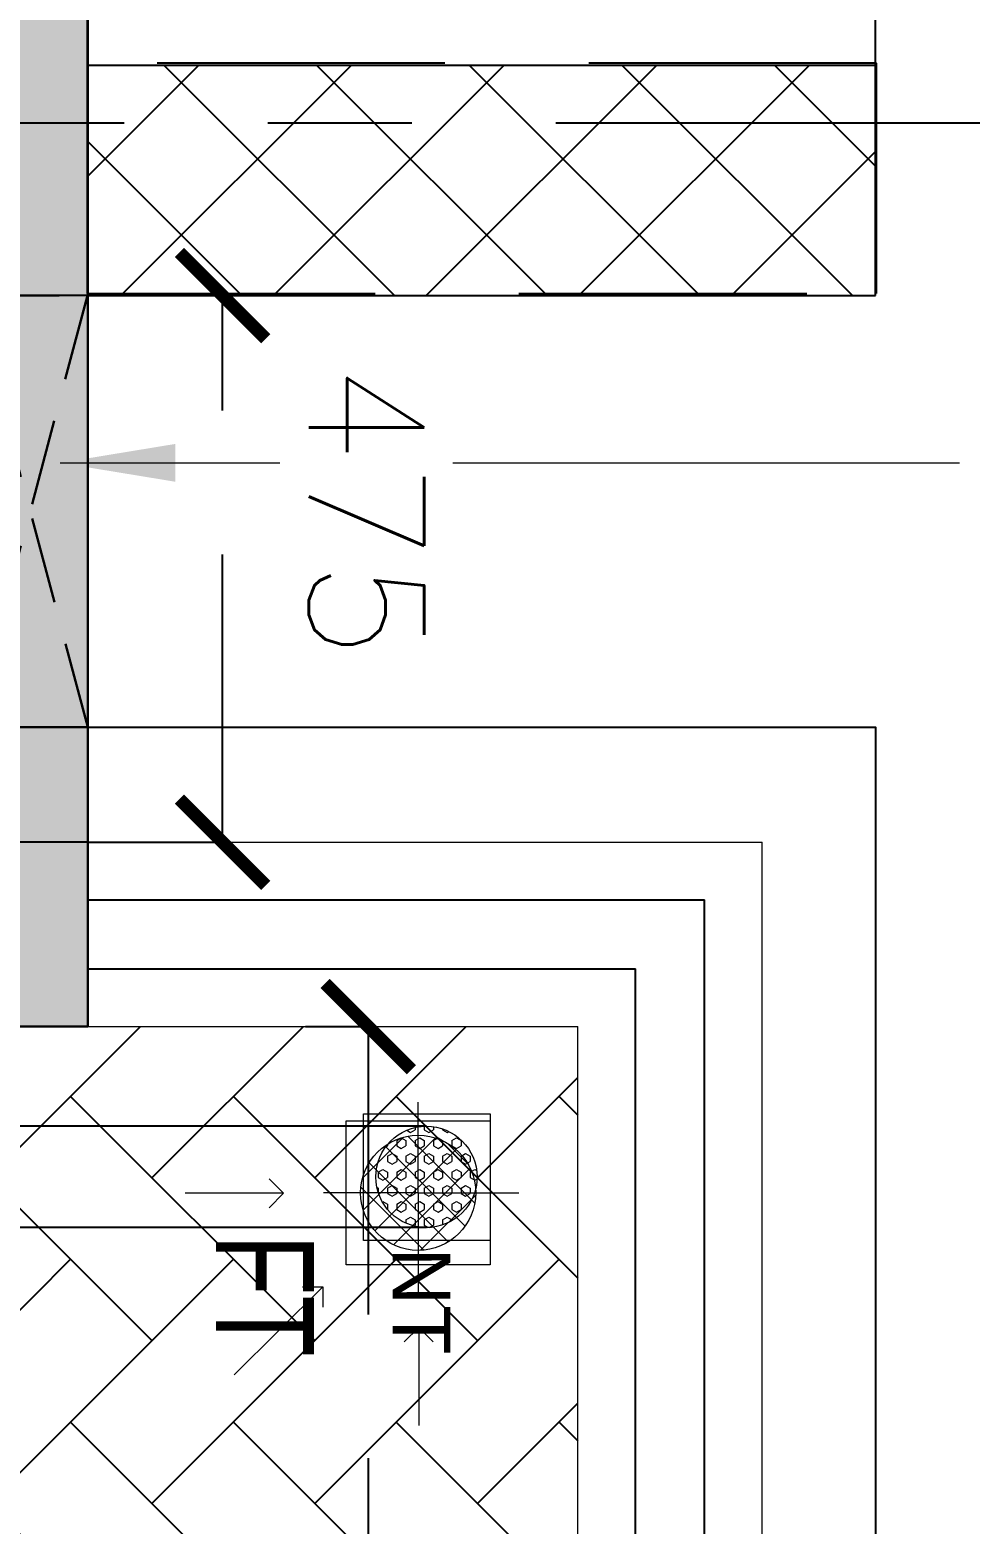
# Model space of a CAD drawing. Header units: millimetres. Extents: x -414464 to 1686, y -90036 to 108605.
# Drawn here: x -94332 to -93515, y -63632 to -62334 of the extents above; entities that cross this region are included whole.
import ezdxf

# ---------------------------------------------------------------- set-up
doc = ezdxf.new("R2010")
doc.units = ezdxf.units.MM
doc.header["$LTSCALE"] = 1000
doc.header["$MEASUREMENT"] = 0
for name, pattern in [('$1$AUDIT_D_120904163729-0', [0]), ('$36$HIDDEN', [0.375, 0.25, -0.125]), ('2BHK-A - BACK$1$AUDIT_D_120904163729-0', [0]), ('2BHK-A - BACK$1$HIDDEN', [0.375, 0.25, -0.125]), ('AUDIT_D_120904163729-0', [0]), ('T8(T9 IS SIMILAR) - DIMENSION & TEXTING$1$AUDIT_D_120904163729-0', [0]), ('T8(T9 IS SIMILAR) - DIMENSION & TEXTING$1$HIDDEN', [0.375, 0.25, -0.125]), ('T8(T9 IS SIMILAR) - TYPICAL FLOOR ELEVATION$1$AUDIT_D_120904163729-0', [0]), ('T8(T9 IS SIMILAR) - TYPICAL FLOOR ELEVATION$1$HIDDEN', [0.375, 0.25, -0.125]), ('T8(T9 IS SIMILAR)$1$$0$HIDDEN', [0.375, 0.25, -0.125]), ('T8(T9 IS SIMILAR)$1$HIDDEN', [0.375, 0.25, -0.125]), ('T8_REFUGE COLUMNS$1$CENTER2', [1.125, 0.75, -0.125, 0.125, -0.125])]:
    doc.linetypes.add(name, pattern=pattern)
doc.layers.get('0').update_dxf_attribs({"linetype": 'AUDIT_D_120904163729-0'})
for name, color, linetype in [('$0$A-HATCH -160', 251, '$1$AUDIT_D_120904163729-0'), ('$21$A-DIMENSIONS', 2, '$36$HIDDEN'), ('2BHK-A - BACK$1$A-DECK SUNK 125', 8, 'Continuous'), ('2BHK-A - BACK$1$A-HATCH -160', 251, '2BHK-A - BACK$1$AUDIT_D_120904163729-0'), ('2BHK-A - BACK$1$ELE 1', 1, 'Continuous'), ('a-rcc', 3, 'Continuous'), ('T8(T9 IS SIMILAR) - DIMENSION & TEXTING$1$A-DIMENSIONS', 2, 'T8(T9 IS SIMILAR) - DIMENSION & TEXTING$1$HIDDEN'), ('T8(T9 IS SIMILAR) - DIMENSION & TEXTING$1$A-PLUMBING', 7, 'T8(T9 IS SIMILAR) - DIMENSION & TEXTING$1$AUDIT_D_120904163729-0'), ('T8(T9 IS SIMILAR) - DIMENSION & TEXTING$1$U-TI-NT', 7, 'Continuous'), ('T8(T9 IS SIMILAR) - DIMENSION & TEXTING$1$U-TI-TEXT', 7, 'Continuous'), ('T8(T9 IS SIMILAR) - TYPICAL FLOOR ELEVATION$1$A-DIM', 1, 'T8(T9 IS SIMILAR) - TYPICAL FLOOR ELEVATION$1$AUDIT_D_120904163729-0'), ('T8(T9 IS SIMILAR) - TYPICAL FLOOR ELEVATION$1$A-WALL HATCH', 252, 'T8(T9 IS SIMILAR) - TYPICAL FLOOR ELEVATION$1$AUDIT_D_120904163729-0'), ('T8(T9 IS SIMILAR) - TYPICAL FLOOR ELEVATION$1$A-WALL-FEATURES', 6, 'T8(T9 IS SIMILAR) - TYPICAL FLOOR ELEVATION$1$AUDIT_D_120904163729-0'), ('T8(T9 IS SIMILAR)$1$$6$a-beam 2', 50, 'Continuous'), ('T8(T9 IS SIMILAR)$1$S-BEAM', 20, 'T8(T9 IS SIMILAR)$1$$0$HIDDEN'), ('T8_REFUGE COLUMNS$1$A-CENTERLINE', 193, 'T8_REFUGE COLUMNS$1$CENTER2'), ('T8_REFUGE COLUMNS$1$A-RCC COLS', 3, 'Continuous'), ('T8_TYPICAL COLUMNS$1$A-RCC COLS', 3, 'Continuous')]:
    doc.layers.add(name, color=color, linetype=linetype)
for name, color, linetype, lineweight in [('2BHK-A - BACK$1$$0$a-TOI-fixtures', 251, 'Continuous', 0), ('2BHK-A - BACK$1$a-TOI-fixtures', 251, 'Continuous', 0), ('2BHK-A - BACK$1$A-WALL- 160', 6, 'Continuous', 30), ('2BHK-A - BACK$1$Ele', 8, 'Continuous', 15), ('T8(T9 IS SIMILAR) - DIMENSION & TEXTING$1$a-Text', 4, 'Continuous', 0), ('T8(T9 IS SIMILAR) - DIMENSION & TEXTING$1$R0-18-10-2014-T1-1st Podium Floor Plan$0$Text', 2, 'Continuous', 0), ('T8(T9 IS SIMILAR)$1$D&W', 8, 'Continuous', 25)]:
    doc.layers.add(name, color=color, linetype=linetype, lineweight=lineweight)
doc.layers.add('T8(T9 IS SIMILAR) - DIMENSION & TEXTING$1$U-IPD-75mm RWP PIPE', color=7, linetype='Continuous', true_color=0x2a00ff)
doc.layers.add('T8_REFUGE COLUMNS$1$COL-HATCH', color=7, linetype='Continuous', lineweight=25, true_color=0xa3a3a3)
doc.styles.add('2BHK-A - BACK$1$Romans 1', font='romans.shx', dxfattribs={"height": 100})
doc.styles.add('T8(T9 IS SIMILAR) - DIMENSION & TEXTING$1$arial', font='sanss___.ttf')
doc.styles.add('T8(T9 IS SIMILAR) - DIMENSION & TEXTING$1$ARIAL ARROW', font='swisscl.ttf')
doc.styles.add('T8(T9 IS SIMILAR) - DIMENSION & TEXTING$1$Romans 1', font='romans.shx', dxfattribs={"height": 100})
doc.styles.add('T8(T9 IS SIMILAR) - DIMENSION & TEXTING$1$Tahoma', font='tahoma.ttf')
doc.styles.add('T8(T9 IS SIMILAR) - TYPICAL FLOOR ELEVATION$1$Romans 1', font='romans.shx', dxfattribs={"height": 100})
doc.dimstyles.new('2BHK-A - BACK$1$ALPINE S', dxfattribs={"dimscale": 0, "dimtxt": 100, "dimasz": 75, "dimexe": 0, "dimexo": 0, "dimgap": 75, "dimtad": 1, "dimdec": 0, "dimzin": 0, "dimdsep": 46, "dimtxsty": '2BHK-A - BACK$1$Romans 1', "dimblk": '2BHK-A - BACK$1$_ArchTick', "dimcen": 0.09, "dimclrd": 256, "dimclre": 256, "dimclrt": 7, "dimadec": 0, "dimazin": 0, "dimtfac": 1, "dimtdec": 0, "dimtofl": 0, "dimtmove": 1, "dimatfit": 0, "dimldrblk": '2BHK-A - BACK$1$_Open90', "dimfxl": 1, "dimtolj": 1, "dimtzin": 0, "dimarcsym": 0})
doc.dimstyles.new('T8(T9 IS SIMILAR) - DIMENSION & TEXTING$1$ALPINE S', dxfattribs={"dimscale": 0, "dimtxt": 100, "dimasz": 75, "dimexe": 0, "dimexo": 0, "dimgap": 75, "dimtad": 1, "dimdec": 0, "dimzin": 0, "dimdsep": 46, "dimtxsty": 'T8(T9 IS SIMILAR) - DIMENSION & TEXTING$1$Romans 1', "dimblk": 'T8(T9 IS SIMILAR) - DIMENSION & TEXTING$1$_ArchTick', "dimcen": 0.09, "dimclrd": 256, "dimclre": 256, "dimclrt": 7, "dimadec": 0, "dimazin": 0, "dimtfac": 1, "dimtdec": 0, "dimtofl": 0, "dimtmove": 1, "dimatfit": 0, "dimldrblk": 'T8(T9 IS SIMILAR) - DIMENSION & TEXTING$1$_Open90', "dimfxl": 1, "dimtolj": 1, "dimtzin": 0, "dimarcsym": 0})
doc.dimstyles.new('T8(T9 IS SIMILAR) - DIMENSION & TEXTING$1$SAMATA STD', dxfattribs={"dimtxt": 100, "dimasz": 50, "dimexe": 50, "dimexo": 50, "dimgap": 10, "dimtad": 0, "dimdec": 0, "dimrnd": 5, "dimzin": 0, "dimdsep": 46, "dimtxsty": 'T8(T9 IS SIMILAR) - DIMENSION & TEXTING$1$Tahoma', "dimblk": 'T8(T9 IS SIMILAR) - DIMENSION & TEXTING$1$_Origin2', "dimcen": -50, "dimdle": 50, "dimclrd": 7, "dimclre": 7, "dimclrt": 7, "dimadec": 0, "dimazin": 0, "dimtfac": 1, "dimtdec": 0, "dimtmove": 1, "dimatfit": 3, "dimfxl": 150, "dimtfill": 1, "dimtolj": 1, "dimtzin": 0, "dimlwd": -1, "dimlwe": -1, "dimarcsym": 0})
doc.dimstyles.new('T8(T9 IS SIMILAR) - TYPICAL FLOOR ELEVATION$1$ALPINE S', dxfattribs={"dimscale": 0, "dimtxt": 100, "dimasz": 75, "dimexe": 0, "dimexo": 0, "dimgap": 75, "dimtad": 1, "dimdec": 0, "dimzin": 0, "dimdsep": 46, "dimtxsty": 'T8(T9 IS SIMILAR) - TYPICAL FLOOR ELEVATION$1$Romans 1', "dimblk": 'T8(T9 IS SIMILAR) - TYPICAL FLOOR ELEVATION$1$_ArchTick', "dimcen": 0.09, "dimclrd": 256, "dimclre": 256, "dimclrt": 7, "dimadec": 0, "dimazin": 0, "dimtfac": 1, "dimtdec": 0, "dimtofl": 0, "dimtmove": 1, "dimatfit": 0, "dimldrblk": 'T8(T9 IS SIMILAR) - TYPICAL FLOOR ELEVATION$1$_Open90', "dimfxl": 1, "dimtolj": 1, "dimtzin": 0, "dimarcsym": 0})

# ---------------------------------------------------------------- blocks, each defined once
blk = doc.blocks.new('T8_REFUGE COLUMNS')
at = {"layer": 'T8_REFUGE COLUMNS$1$COL-HATCH', "linetype": 'ByBlock'}
h = blk.add_hatch(color=256, dxfattribs=at)
h.dxf.hatch_style = 1
h.paths.add_polyline_path([(1202492.069074492, -5701089.863253396), (1202792.069074492, -5701089.863253396), (1202792.069074492, -5705299.863253396), (1202492.069074492, -5705299.863253396)])
at = {"layer": 'T8_REFUGE COLUMNS$1$A-CENTERLINE'}
blk.add_line((1202642.069074492, -5728808.541404216), (1202642.069074492, -5698573.632249597), dxfattribs=at)
at = {"layer": 'T8_REFUGE COLUMNS$1$A-RCC COLS', "linetype": 'ByBlock'}
blk.add_lwpolyline([(1202492.069074492, -5701089.863253396), (1202792.069074492, -5701089.863253396), (1202792.069074492, -5705299.863253396), (1202492.069074492, -5705299.863253396)], close=True, dxfattribs=at)
blk = doc.blocks.new('T8_TYPICAL COLUMNS')
at = {"layer": 'T8_TYPICAL COLUMNS$1$A-RCC COLS', "linetype": 'ByBlock'}
blk.add_blockref('T8_REFUGE COLUMNS', (0, 0), dxfattribs=at)
blk = doc.blocks.new('2BHK-A - BACK$1$$0$Type-A-First Floor Plan-bottom-up$0$FLOOR TRAP-flat-6')
h = blk.add_hatch()
h.set_pattern_fill('ACET-2D-_USER', color=0, scale=20, angle=45, style=0, double=1, pattern_type=0)
h.set_pattern_definition([(45, (-789896.9811593808, 5385770.065510595), (-14.14213562373095, 14.14213562373095), []), (135, (-789896.9811593808, 5385770.065510595), (-14.14213562373095, -14.14213562373095), [])])
edge = h.paths.add_edge_path()
edge.add_arc((150, 150), 50, 0, 360)
at = {"color": 0}
for q in [(150, 228.6066128518432), (67.63823741476517, 150), (237.4005553793395, 150), (150, 63.56981365382671)]:
    blk.add_line((150, 150), q, dxfattribs=at)
blk.add_lwpolyline([(87.5, 212.5), (212.5, 212.5), (212.5, 87.5), (87.5, 87.5)], close=True, dxfattribs=at)
blk.add_circle((150, 150), 50, dxfattribs=at)
blk = doc.blocks.new('2BHK-A - BACK$1$_ArchTick')
at = {"color": 0, "linetype": 'ByBlock', "const_width": 0.15}
blk.add_lwpolyline([(-0.5, -0.5), (0.5, 0.5)], dxfattribs=at)
blk = doc.blocks.new('2BHK-A - BACK$1$_Open90')
at = {"color": 0, "linetype": 'ByBlock', "lineweight": -2}
for p, q in [((0, 0), (-1, 0)), ((-0.5, 0.5), (0, 0)), ((0, 0), (-0.5, -0.5))]:
    blk.add_line(p, q, dxfattribs=at)
blk = doc.blocks.new('T8(T9 IS SIMILAR) - TYPICAL FLOOR ELEVATION$1$_ArchTick')
at = {"color": 0, "linetype": 'ByBlock', "const_width": 0.15}
blk.add_lwpolyline([(-0.5, -0.5), (0.5, 0.5)], dxfattribs=at)
blk = doc.blocks.new('*D4522')
at = {"layer": 'T8(T9 IS SIMILAR) - TYPICAL FLOOR ELEVATION$1$A-DIM', "linetype": 'T8(T9 IS SIMILAR) - TYPICAL FLOOR ELEVATION$1$HIDDEN', "lineweight": -2, "transparency": 16777216}
for p, q in [((1202592.264499908, -5700405.793153533), (1202478.623204769, -5700405.793153533)), ((1202592.264499908, -5701090.314303478), (1202478.623204769, -5701090.314303478))]:
    blk.add_line(p, q, dxfattribs=at)
at = {"layer": 'T8(T9 IS SIMILAR) - TYPICAL FLOOR ELEVATION$1$A-DIM', "lineweight": -2, "transparency": 16777216}
blk.add_line((1202478.623204769, -5701090.314303478), (1202478.623204769, -5700405.793153533), dxfattribs=at)
at = {"layer": 'T8(T9 IS SIMILAR) - TYPICAL FLOOR ELEVATION$1$A-DIM', "linetype": 'ByBlock', "lineweight": -2, "transparency": 16777216, "xscale": 75, "yscale": 75, "zscale": 75}
for p, rotation in [((1202478.623204769, -5700405.793153533), 90), ((1202478.623204769, -5701090.314303478), 270)]:
    blk.add_blockref('T8(T9 IS SIMILAR) - TYPICAL FLOOR ELEVATION$1$_ArchTick', p, dxfattribs=dict(at, rotation=rotation))
at = {"layer": 'T8(T9 IS SIMILAR) - TYPICAL FLOOR ELEVATION$1$A-DIM', "color": 7, "linetype": 'ByBlock', "transparency": 16777216, "insert": (1202353.62320477, -5700748.053728506), "char_height": 100, "attachment_point": 5, "rotation": 90, "style": 'T8(T9 IS SIMILAR) - TYPICAL FLOOR ELEVATION$1$Romans 1'}
blk.add_mtext('\\A1;685', dxfattribs=at)
blk = doc.blocks.new('T8(T9 IS SIMILAR) - TYPICAL FLOOR ELEVATION$1$_Open90')
at = {"color": 0, "linetype": 'ByBlock', "lineweight": -2}
for p, q in [((-0.5, 0.5), (0, 0)), ((0, 0), (-1, 0)), ((0, 0), (-0.5, -0.5))]:
    blk.add_line(p, q, dxfattribs=at)
blk = doc.blocks.new('T8(T9 IS SIMILAR) - DIMENSION & TEXTING$1$_ArchTick')
at = {"color": 0, "linetype": 'ByBlock', "const_width": 0.15}
blk.add_lwpolyline([(-0.5, -0.5), (0.5, 0.5)], dxfattribs=at)
blk = doc.blocks.new('*D1576')
at = {"layer": 'T8(T9 IS SIMILAR) - DIMENSION & TEXTING$1$A-DIMENSIONS', "linetype": 'T8(T9 IS SIMILAR) - DIMENSION & TEXTING$1$HIDDEN', "lineweight": -2, "transparency": 16777216}
for p, q in [((1203427.264499921, -5700900.801888522), (1203427.264499921, -5700846.49999999)), ((1206197.264499908, -5700900.801888522), (1206197.264499908, -5700846.49999999))]:
    blk.add_line(p, q, dxfattribs=at)
at = {"layer": 'T8(T9 IS SIMILAR) - DIMENSION & TEXTING$1$A-DIMENSIONS', "lineweight": -2, "transparency": 16777216}
blk.add_line((1203427.264499921, -5700846.49999999), (1206197.264499908, -5700846.49999999), dxfattribs=at)
at = {"layer": 'T8(T9 IS SIMILAR) - DIMENSION & TEXTING$1$A-DIMENSIONS', "linetype": 'ByBlock', "lineweight": -2, "transparency": 16777216, "xscale": 75, "yscale": 75, "zscale": 75, "rotation": 180}
blk.add_blockref('T8(T9 IS SIMILAR) - DIMENSION & TEXTING$1$_ArchTick', (1203427.264499921, -5700846.49999999), dxfattribs=at)
at = {"layer": 'T8(T9 IS SIMILAR) - DIMENSION & TEXTING$1$A-DIMENSIONS', "linetype": 'ByBlock', "lineweight": -2, "transparency": 16777216, "xscale": 75, "yscale": 75, "zscale": 75}
blk.add_blockref('T8(T9 IS SIMILAR) - DIMENSION & TEXTING$1$_ArchTick', (1206197.264499908, -5700846.49999999), dxfattribs=at)
at = {"layer": 'T8(T9 IS SIMILAR) - DIMENSION & TEXTING$1$A-DIMENSIONS', "color": 7, "linetype": 'ByBlock', "transparency": 16777216, "insert": (1204812.264499915, -5700721.49999999), "char_height": 100, "attachment_point": 5, "style": 'T8(T9 IS SIMILAR) - DIMENSION & TEXTING$1$Romans 1'}
blk.add_mtext('\\A1;2770', dxfattribs=at)
blk = doc.blocks.new('T8(T9 IS SIMILAR) - DIMENSION & TEXTING$1$_Open90')
at = {"color": 0, "linetype": 'ByBlock', "lineweight": -2}
for p, q in [((-0.5, 0.5), (0, 0)), ((0, 0), (-1, 0)), ((0, 0), (-0.5, -0.5))]:
    blk.add_line(p, q, dxfattribs=at)
blk = doc.blocks.new('T8(T9 IS SIMILAR) - DIMENSION & TEXTING$1$NT')
at = {"layer": 'T8(T9 IS SIMILAR) - DIMENSION & TEXTING$1$a-Text', "lineweight": 0, "ltscale": 0.001}
h = blk.add_hatch(dxfattribs=at)
h.set_pattern_fill('HEX', color=6, scale=2, angle=90.00000000000021, style=0)
h.set_pattern_definition([(90, (757.1848381318187, 130.3927627440407), (-0.0099762825620995, -1.33e-14), [0.0057598094213205, -0.011519618842641]), (210.0000000001378, (757.1848381318187, 130.3927627440407), (0.0049881412810613, -0.0086397141341246), [0.0057598094213098, -0.0115196188426197]), (150.0000000000154, (757.1848381318187, 130.3985225534616), (-0.0049881412810382, -0.0086397141341379), [0.0057598094213098, -0.0115196188426196])])
h.paths.add_polyline_path([(756.5956708189032, 132.150406642962, -1), (756.5956708189032, 132.2604066429589, -1)])
at = {"layer": 'T8(T9 IS SIMILAR) - DIMENSION & TEXTING$1$a-Text', "color": 6, "lineweight": 0}
for p, q in [((756.5266112977722, 132.1370243560172), (756.5266112977707, 132.2745243560161)), ((756.5266112977707, 132.2745243560161), (756.6641112977695, 132.2745243560161)), ((756.6641112977695, 132.2745243560161), (756.6641112977695, 132.1370243560172)), ((756.6641112977695, 132.1370243560172), (756.5266112977722, 132.1370243560172))]:
    blk.add_line(p, q, dxfattribs=at)
blk.add_circle((756.5956708189032, 132.2054066429605), 0.0549999999997885, dxfattribs=at)
blk = doc.blocks.new('T8(T9 IS SIMILAR) - DIMENSION & TEXTING$1$A$C77D62699')
at = {"layer": 'T8(T9 IS SIMILAR) - DIMENSION & TEXTING$1$U-IPD-75mm RWP PIPE', "linetype": 'ByBlock', "elevation": -0.02432551863291288}
for points in [[(-3938.431788842892, 13078.09283041116), (-3938.431788842892, 11903.57590013929)], [(-3850.431788842892, 13078.09283041116), (-3850.431788842892, 11903.57590013929)]]:
    blk.add_lwpolyline(points, dxfattribs=at)
at = {"layer": 'T8(T9 IS SIMILAR) - DIMENSION & TEXTING$1$U-TI-NT', "color": 8, "lineweight": 0, "xscale": 800.000000005728, "yscale": 800.000000005728, "zscale": 800.000000005728, "rotation": 269.9994369982888}
blk.add_blockref('T8(T9 IS SIMILAR) - DIMENSION & TEXTING$1$NT', (-109652.8095102482, 618355.6687256088, -0.02432551863291288), dxfattribs=at)
at = {"layer": 'T8(T9 IS SIMILAR) - DIMENSION & TEXTING$1$U-TI-TEXT', "style": 'T8(T9 IS SIMILAR) - DIMENSION & TEXTING$1$arial'}
blk.add_text('NT', height=50, dxfattribs=at).set_placement((-3833.362615564838, 13048.84562479425, -0.4442080228289267))
blk = doc.blocks.new('T8(T9 IS SIMILAR) - DIMENSION & TEXTING$1$_Origin2')
at = {"color": 0, "linetype": 'ByBlock', "lineweight": -2}
blk.add_line((-0.5, 0), (-1, 0), dxfattribs=at)
for radius in [0.5, 0.25]:
    blk.add_circle((0, 0), radius, dxfattribs=at)
blk = doc.blocks.new('*D1338')
at = {"layer": 'T8(T9 IS SIMILAR) - DIMENSION & TEXTING$1$A-DIMENSIONS', "linetype": 'T8(T9 IS SIMILAR) - DIMENSION & TEXTING$1$HIDDEN', "lineweight": -2, "transparency": 16777216}
for p, q in [((1202792.264499908, -5701090.314303468), (1202792.264499908, -5700972.989715052)), ((1203267.069074491, -5701089.863253382), (1203267.069074491, -5700972.989715052))]:
    blk.add_line(p, q, dxfattribs=at)
at = {"layer": 'T8(T9 IS SIMILAR) - DIMENSION & TEXTING$1$A-DIMENSIONS', "lineweight": -2, "transparency": 16777216}
blk.add_line((1203267.069074491, -5700972.989715052), (1202792.264499908, -5700972.989715052), dxfattribs=at)
at = {"layer": 'T8(T9 IS SIMILAR) - DIMENSION & TEXTING$1$A-DIMENSIONS', "linetype": 'ByBlock', "lineweight": -2, "transparency": 16777216, "xscale": 75, "yscale": 75, "zscale": 75, "rotation": 180}
blk.add_blockref('T8(T9 IS SIMILAR) - DIMENSION & TEXTING$1$_ArchTick', (1202792.264499908, -5700972.989715052), dxfattribs=at)
at = {"layer": 'T8(T9 IS SIMILAR) - DIMENSION & TEXTING$1$A-DIMENSIONS', "linetype": 'ByBlock', "lineweight": -2, "transparency": 16777216, "xscale": 75, "yscale": 75, "zscale": 75}
blk.add_blockref('T8(T9 IS SIMILAR) - DIMENSION & TEXTING$1$_ArchTick', (1203267.069074491, -5700972.989715052), dxfattribs=at)
at = {"layer": 'T8(T9 IS SIMILAR) - DIMENSION & TEXTING$1$A-DIMENSIONS', "color": 7, "linetype": 'ByBlock', "transparency": 16777216, "insert": (1202979.6667872, -5700847.989715052), "char_height": 100, "attachment_point": 5, "style": 'T8(T9 IS SIMILAR) - DIMENSION & TEXTING$1$Romans 1', "bg_fill": 3, "box_fill_scale": 1.25, "bg_fill_color": 256, "bg_fill_true_color": 13158600, "bg_fill_transparency": 0}
blk.add_mtext('\\A1;475', dxfattribs=at)
blk = doc.blocks.new('2BHK-A - BACK$1$A$C1DA736AB')
at = {"color": 0, "linetype": 'ByBlock'}
for points in [[(117.0387634050567, 0.417050295509398, -1.444221873203588e-07), (202.2607585566584, 0.417050295509398, -1.444221873203588e-07)], [(81.71770091936924, -82.77827512752265, -1.444221873203588e-07), (158.1694625304081, -159.9498260067776, -1.444221873203588e-07)], [(0.4170502950437367, -117.0387634048238, -1.444221873203588e-07), (0.4170502950437367, -202.2607585564256, -1.444221873203588e-07)]]:
    blk.add_leader(points, dimstyle='2BHK-A - BACK$1$ALPINE S', override={"dimscale": 1, "dimasz": 25, "dimtad": 0, "dimfxl": 5, "dimtfill": 1, "dimarcsym": 1}, dxfattribs=at)
blk = doc.blocks.new('2BHK-A - BACK')
at = {"layer": '2BHK-A - BACK$1$A-DECK SUNK 125'}
h = blk.add_hatch(dxfattribs=at)
h.set_pattern_fill('AR-HBONE', color=256, scale=25)
h.set_pattern_definition([(45.00000000000001, (54492.58292267658, 14880.84524511546), (1.110223024625157e-14, 141.4213562373095), [299.9999999999999, -99.99999999999997]), (135, (54563.29360080138, 14951.55592324026), (1.110223024625157e-14, 141.4213562373095), [299.9999999999996, -99.9999999999999])])
h.paths.add_polyline_path([(1206197.06875511, -5702164.293929083), (1206197.069074492, -5700664.318730014), (1203427.069074492, -5700664.318730014), (1203427.069074492, -5702164.318730015)])
at = {"layer": '2BHK-A - BACK$1$A-HATCH -160', "linetype": 'ByBlock'}
h = blk.add_hatch(dxfattribs=at)
h.set_pattern_fill('ZIGZAG', color=256, scale=250)
h.set_pattern_definition([(9.213864076586625e-15, (-0.2196756601333618, 0.4506648145616055), (31.25, 31.25), [31.25, -31.25]), (90, (31.03032433986664, 0.4506648145616055), (-31.25, 31.25), [31.25, -31.25])])
h.paths.add_polyline_path([(1196642.148534545, -5706299.863638652), (1198342.174211463, -5706299.863638652), (1198342.174211463, -5706399.863638652), (1196642.148534545, -5706399.863638652)])
h.paths.add_polyline_path([(1199382.615027393, -5705299.86422943), (1199382.615000656, -5705199.864229431), (1201592.160154123, -5705199.863638652), (1201592.160154119, -5705299.863898433), (1200442.076684907, -5705299.863638652), (1200442.076684907, -5705399.863638652), (1200342.076684907, -5705399.863638652), (1200342.076623334, -5705299.863638652)])
h.paths.add_polyline_path([(1200442.076684907, -5706399.863638652), (1201341.803947466, -5706399.863638652), (1201341.803947466, -5706299.863638652), (1200442.076684907, -5706299.863638652)])
h.paths.add_polyline_path([(1202091.803947466, -5706299.863638652), (1202691.825693698, -5706299.863638652), (1202691.825693698, -5706399.863638652), (1202091.803947466, -5706399.863638652)])
h.paths.add_polyline_path([(1204892.10168518, -5708749.549002734), (1204992.10168518, -5708749.549002734), (1204992.10168518, -5707999.862840199), (1204892.10168518, -5707999.862840199)])
h.paths.add_polyline_path([(1204892.10168518, -5709649.549002734), (1204992.10168518, -5709649.549002734), (1204992.10168518, -5710549.458170664), (1204892.10168518, -5710549.458170664)])
h.paths.add_polyline_path([(1200142.009916547, -5708600.549002734), (1200257.04415127, -5708600.548921878), (1200257.078487647, -5708700.548997131), (1200041.97528425, -5708700.549002734), (1200042.011395569, -5708099.864001459), (1200142.011395437, -5708099.862502276)])
h.paths.add_polyline_path([(1202792.069074491, -5701189.863638652), (1203427.101685192, -5701189.863638652), (1203427.101685192, -5701089.863638652), (1202792.069074491, -5701089.863638652)])
at = {"layer": '2BHK-A - BACK$1$A-WALL- 160', "color": 5, "linetype": '2BHK-A - BACK$1$HIDDEN', "ltscale": 0.3}
for p, q in [((1202792.069074491, -5701089.863253386), (1202792.147553284, -5701089.863253386)), ((1202792.264499908, -5701090.31430347), (1203167.069074491, -5701189.863253386)), ((1203167.069074491, -5701089.863253386), (1202792.366469291, -5701190.314303469))]:
    blk.add_line(p, q, dxfattribs=at)
at = {"layer": '2BHK-A - BACK$1$A-WALL- 160', "linetype": 'ByBlock'}
blk.add_lwpolyline([(1202792.147553284, -5701089.863253386), (1203427.069074492, -5701089.863253386), (1203427.069074492, -5701189.863253386), (1202792.069074491, -5701189.863253386)], dxfattribs=at)
at = {"layer": '2BHK-A - BACK$1$A-WALL- 160', "color": 5, "linetype": '2BHK-A - BACK$1$HIDDEN', "ltscale": 0.3}
blk.add_lwpolyline([(1203167.069074491, -5701189.863253386), (1202792.069074491, -5701189.863253386), (1202792.069074491, -5701089.863253386), (1203167.069074491, -5701089.863253386)], close=True, dxfattribs=at)
at = {"layer": '2BHK-A - BACK$1$Ele'}
for p, q in [((1206197.10168518, -5700504.318730014), (1203267.069074492, -5700504.318730014)), ((1203267.069074491, -5701089.863253386), (1203267.069074492, -5700504.318730014)), ((1206192.10168518, -5700664.318730014), (1203427.069074492, -5700664.318730014)), ((1203427.069074492, -5702164.318730015), (1203427.069074492, -5700664.318730014))]:
    blk.add_line(p, q, dxfattribs=at)
at = {"layer": '2BHK-A - BACK$1$ELE 1'}
for p, q in [((1206192.10168518, -5700554.318732446), (1203317.069076924, -5700554.318732446)), ((1203317.069076923, -5701089.644588234), (1203317.069076924, -5700554.318732446)), ((1206192.10168518, -5700614.318727583), (1203377.06907206, -5700614.318727583)), ((1203377.06907206, -5701089.644588234), (1203377.06907206, -5700614.318727583))]:
    blk.add_line(p, q, dxfattribs=at)
at = {"layer": '2BHK-A - BACK$1$$0$a-TOI-fixtures', "extrusion": (0, 0, -1), "xscale": -1, "zscale": -1, "rotation": 270}
blk.add_blockref('2BHK-A - BACK$1$$0$Type-A-First Floor Plan-bottom-up$0$FLOOR TRAP-flat-6', (-1203721.603341964, -5700953.059534828), dxfattribs=at)
at = {"layer": '2BHK-A - BACK$1$a-TOI-fixtures'}
blk.add_blockref('2BHK-A - BACK$1$A$C1DA736AB', (1203571.603341964, -5700803.059534828), dxfattribs=at)
blk = doc.blocks.new('T8(T9 IS SIMILAR) - TYPICAL FLOOR ELEVATION')
at = {"layer": 'T8(T9 IS SIMILAR) - TYPICAL FLOOR ELEVATION$1$A-WALL HATCH', "linetype": 'ByBlock'}
h = blk.add_hatch(dxfattribs=at)
h.set_pattern_fill('ANSI37', color=256, scale=750)
h.set_pattern_definition([(45, (-0.09906251262873411, -0.2132373675704002), (-66.29126073623883, 66.29126073623884), []), (135, (-0.09906251262873411, -0.2132373675704002), (-66.29126073623884, -66.29126073623883), [])])
h.paths.add_polyline_path([(1186632.270271153, -5709913.926917016), (1186432.270271163, -5709913.926917016), (1186432.270271158, -5708154.182094662), (1186632.270271149, -5708154.182094662)])
h.paths.add_polyline_path([(1190032.270271164, -5708154.020326458), (1190232.640542442, -5708154.020326458), (1190232.640542442, -5709913.688332424), (1190032.270271164, -5709913.688332424)])
h.paths.add_polyline_path([(1202792.264499908, -5700405.793153533), (1202592.264499908, -5700405.793153533), (1202592.264499908, -5701090.314303479), (1202792.264499908, -5701090.314303479)])
h.paths.add_polyline_path([(1209952.165437395, -5700405.793153533), (1209752.165437395, -5700405.793153533), (1209752.165437395, -5701092.027540846), (1209952.165437395, -5701092.027540846)])
h.paths.add_polyline_path([(1222512.060603627, -5708154.020326458), (1222311.69033235, -5708154.020326458), (1222311.69033235, -5709913.688332424), (1222512.060603627, -5709913.688332424)])
h.paths.add_polyline_path([(1225912.060603638, -5709913.926917016), (1226112.060603628, -5709913.926917016), (1226112.060603633, -5708154.182094662), (1225912.060603643, -5708154.182094662)])
h.paths.add_polyline_path([(1209852.264499908, -5729369.145750324), (1210052.287222716, -5729369.145750324), (1210052.287222716, -5728684.240902754), (1209852.264499908, -5728684.240902754)])
h.paths.add_polyline_path([(1202692.066374884, -5729369.145750324), (1202492.043652075, -5729369.145750324), (1202492.043652075, -5728684.240902754), (1202692.066374884, -5728684.240902754)])
at = {"layer": 'T8(T9 IS SIMILAR) - TYPICAL FLOOR ELEVATION$1$A-WALL-FEATURES', "linetype": 'ByBlock'}
blk.add_lwpolyline([(1202792.264499908, -5700405.793153533), (1202592.264499908, -5700405.793153533), (1202592.264499908, -5701090.314303478), (1202792.264499908, -5701090.314303478)], close=True, dxfattribs=at)
blk.add_lwpolyline([(1203167.264499921, -5701090.314303478), (1203167.264499921, -5700405.793153535), (1209377.264499896, -5700405.793153532), (1209377.264499896, -5701090.314303478)], dxfattribs=at)
at = {"layer": 'T8(T9 IS SIMILAR) - TYPICAL FLOOR ELEVATION$1$A-DIM', "linetype": 'ByBlock'}
dim = blk.add_linear_dim(base=(1202478.623204769, -5700405.793153533, 0.06911755946176434), p1=(1202592.264499908, -5701090.314303478), p2=(1202592.264499908, -5700405.793153533), angle=90, dimstyle='T8(T9 IS SIMILAR) - TYPICAL FLOOR ELEVATION$1$ALPINE S', override={"dimscale": 1, "dimfxl": 5, "dimarcsym": 1}, dxfattribs=at)
dim.commit()
dim.dimension.update_dxf_attribs({"geometry": '*D4522', "text_midpoint": (1202353.62320477, -5700748.053728506, 0.06911755946176434)})
blk = doc.blocks.new('T8(T9 IS SIMILAR) - DIMENSION & TEXTING')
at = {"layer": 'T8(T9 IS SIMILAR) - DIMENSION & TEXTING$1$A-PLUMBING', "linetype": 'ByBlock'}
blk.add_blockref('T8(T9 IS SIMILAR) - DIMENSION & TEXTING$1$A$C77D62699', (1207452.264499907, -5713874.029783056), dxfattribs=at)
at = {"layer": 'T8(T9 IS SIMILAR) - DIMENSION & TEXTING$1$R0-18-10-2014-T1-1st Podium Floor Plan$0$Text', "linetype": 'ByBlock', "style": 'T8(T9 IS SIMILAR) - DIMENSION & TEXTING$1$ARIAL ARROW'}
blk.add_text('FT', height=85, dxfattribs=at).set_placement((1203607.555344398, -5700978.586068667))
at = {"layer": 'T8(T9 IS SIMILAR) - DIMENSION & TEXTING$1$A-DIMENSIONS', "linetype": 'ByBlock'}
dim = blk.add_linear_dim(base=(1206197.264499908, -5700846.49999999), p1=(1203427.264499921, -5700900.801888522), p2=(1206197.264499908, -5700900.801888522), dimstyle='T8(T9 IS SIMILAR) - DIMENSION & TEXTING$1$ALPINE S', override={"dimscale": 1, "dimfxl": 5, "dimarcsym": 1}, dxfattribs=at)
dim.commit()
dim.dimension.update_dxf_attribs({"geometry": '*D1576', "text_midpoint": (1204812.264499915, -5700721.49999999)})
at = {"layer": 'T8(T9 IS SIMILAR) - DIMENSION & TEXTING$1$R0-18-10-2014-T1-1st Podium Floor Plan$0$Text'}
blk.add_leader([(1202937.518343239, -5701113.903631757), (1202937.491138455, -5700814.670726864), (1202937.518343239, -5700332.895355267)], dimstyle='T8(T9 IS SIMILAR) - DIMENSION & TEXTING$1$SAMATA STD', override={"dimscale": 1, "dimasz": 100, "dimclrd": 2, "dimfxlon": 1, "dimarcsym": 1}, dxfattribs=at)
at = {"layer": 'T8(T9 IS SIMILAR) - DIMENSION & TEXTING$1$A-DIMENSIONS', "linetype": 'ByBlock'}
dim = blk.add_linear_dim(base=(1202792.264499908, -5700972.989715052), p1=(1203267.069074491, -5701089.863253382), p2=(1202792.264499908, -5701090.314303468), dimstyle='T8(T9 IS SIMILAR) - DIMENSION & TEXTING$1$ALPINE S', override={"dimscale": 1, "dimfxl": 5, "dimtfill": 1, "dimarcsym": 1}, dxfattribs=at)
dim.commit()
dim.dimension.update_dxf_attribs({"geometry": '*D1338', "text_midpoint": (1202979.6667872, -5700972.989715052), "dimtype": 128})
blk = doc.blocks.new('T8(T9 IS SIMILAR)')
at = {"layer": 'T8(T9 IS SIMILAR)$1$D&W', "linetype": 'ByBlock'}
blk.add_blockref('2BHK-A - BACK', (1.862645149230957e-09, 0), dxfattribs=at)
blk.add_blockref('T8(T9 IS SIMILAR) - TYPICAL FLOOR ELEVATION', (1.862645149230957e-09, 0), dxfattribs=at)
blk.add_blockref('T8_TYPICAL COLUMNS', (1.862645149230957e-09, 0), dxfattribs=at)
at = {"layer": 'T8(T9 IS SIMILAR)$1$$6$a-beam 2', "linetype": 'ByBlock'}
blk.add_blockref('T8(T9 IS SIMILAR) - DIMENSION & TEXTING', (1.862645149230957e-09, 0), dxfattribs=at)
at = {"layer": 'T8(T9 IS SIMILAR)$1$S-BEAM', "linetype": 'T8(T9 IS SIMILAR)$1$HIDDEN'}
blk.add_line((1203266.699120446, -5701089.614696989, 2.333485789806672), (1202775.486150547, -5701089.611969212, 1.836882785810799), dxfattribs=at)
at = {"layer": 'T8(T9 IS SIMILAR)$1$S-BEAM'}
blk.add_line((1203266.700492515, -5701289.613550195, 2.333485789806672), (1203266.700250401, -5701089.614696989, 2.333485789806672), dxfattribs=at)
at = {"layer": 'T8(T9 IS SIMILAR)$1$S-BEAM', "elevation": -647.2449503243035}
blk.add_lwpolyline([(1202790.285216912, -5700404.87350137), (1202590.280010386, -5700404.87350137), (1202590.280010386, -5701090.536969135), (1202790.285216912, -5701090.536969135)], close=True, dxfattribs=at)
blk = doc.blocks.new('A$C48506478')
at = {"layer": '$21$A-DIMENSIONS', "linetype": 'ByBlock'}
blk.add_blockref('T8(T9 IS SIMILAR)', (-1195542.605633154, 5727884.643967762), dxfattribs=at)
at = {"layer": '$0$A-HATCH -160', "linetype": 'ByBlock'}
blk.add_blockref('T8(T9 IS SIMILAR) - DIMENSION & TEXTING', (-1195542.605633154, 5727884.643967762), dxfattribs=at)

msp = doc.modelspace()

# ---------------------------------------------------------------- block references
at = {"layer": 'a-rcc', "linetype": 'ByBlock', "rotation": 270}
msp.add_blockref('A$C48506478', (-121075.9935740144, -55315.34865896589, -0.03228150548557907), dxfattribs=at)

doc.saveas('drawing.dxf')
